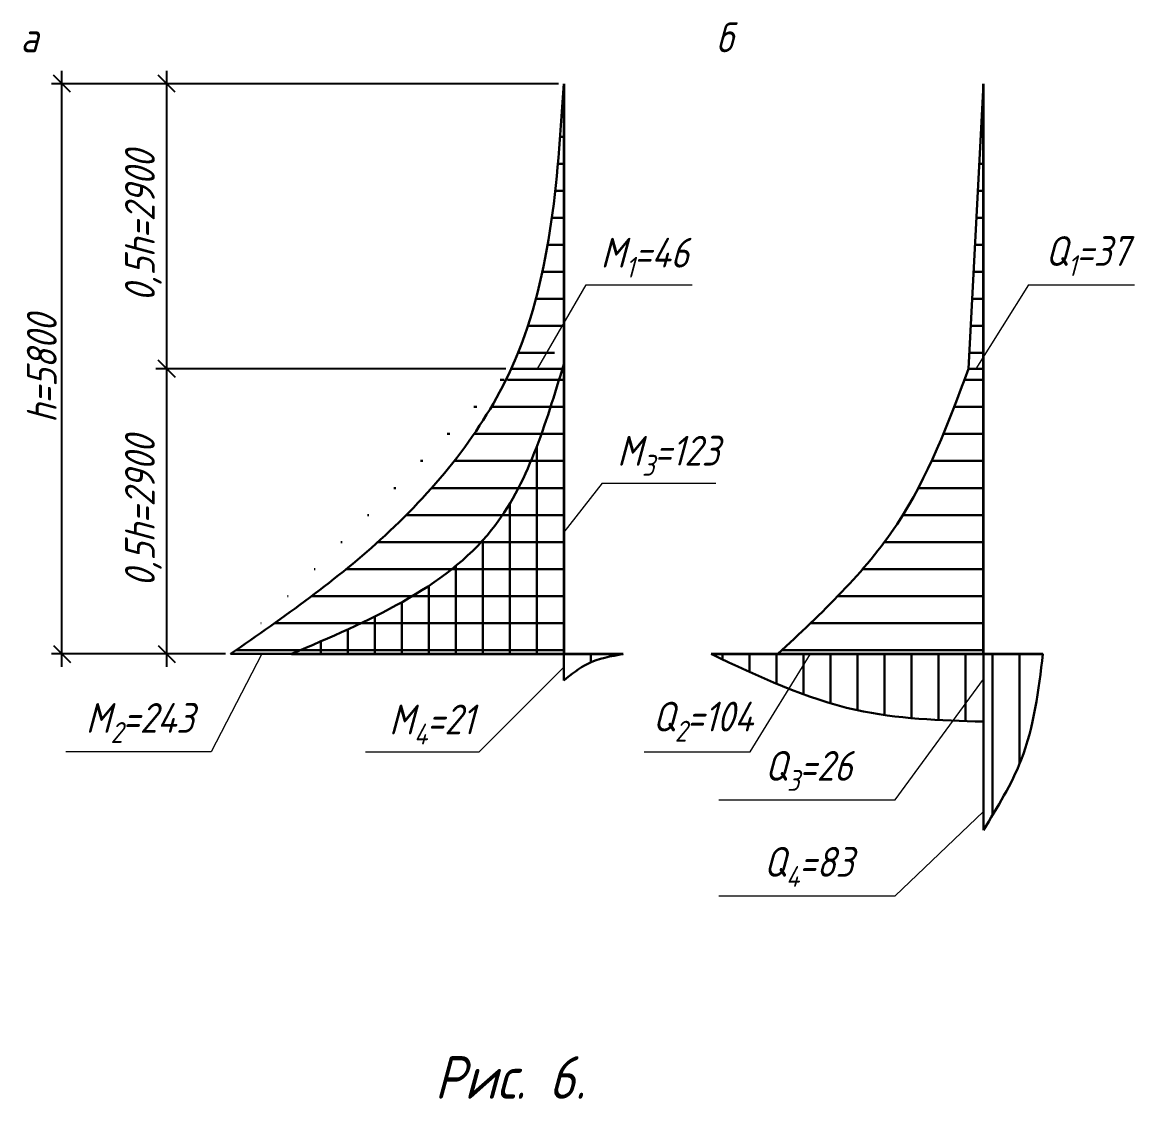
# Model space of a CAD drawing. Header units: millimetres. Extents: x -1004 to 900128, y -352756 to 107728.
# Drawn here: x 484663 to 497738, y -352493 to -339846 of the extents above; entities that cross this region are included whole.
import ezdxf

# ---------------------------------------------------------------- set-up
doc = ezdxf.new("R2010")
doc.units = ezdxf.units.MM
for name, color, linetype, lineweight in [('basic', 95, 'Continuous', 30), ('size', 45, 'Continuous', 20), ('text', 13, 'Continuous', 20), ('thick', 42, 'Continuous', 35), ('thin', 153, 'Continuous', 18)]:
    doc.layers.add(name, color=color, linetype=linetype, lineweight=lineweight)
doc.styles.add('Structures', font='isocpeur.ttf', dxfattribs={"width": 0.85, "oblique": 15})
doc.styles.add('structures 5', font='isocpeur.ttf', dxfattribs={"width": 0.85, "oblique": 15, "height": 5})
doc.dimstyles.new('structures 3.5', dxfattribs={"dimtxt": 3.5, "dimasz": 2, "dimexe": 1.25, "dimexo": 0.625, "dimtad": 1, "dimtxsty": 'Structures', "dimblk": 'OBLIQUE', "dimcen": 2.5, "dimdle": 1.5, "dimadec": 0, "dimazin": 0, "dimtfac": 1, "dimtmove": 0, "dimatfit": 3, "dimfxl": 1, "dimarcsym": 0})
pattern_1 = [(90, (395779.2536448223, -352303.0706716958), (-317.5, 0), [])]

# ---------------------------------------------------------------- blocks, each defined once
blk = doc.blocks.new('_Oblique')
at = {"color": 0, "linetype": 'ByBlock', "lineweight": -2}
blk.add_line((-0.5, -0.5), (0.5, 0.5), dxfattribs=at)
blk = doc.blocks.new('*D1499')
at = {"layer": 'Defpoints', "color": 0, "transparency": 16777216}
for p in [(485130.385015331, -340567.6220064646), (491027.5142032399, -340567.6220064646), (487112.5142032399, -347267.6220064646)]:
    blk.add_point(p, dxfattribs=at)
at = {"layer": 'size', "color": 0, "lineweight": -2, "transparency": 16777216}
for p, q in [((485130.385015331, -347417.6220064646), (485130.385015331, -340417.6220064646)), ((490965.0142032399, -340567.6220064646), (485005.385015331, -340567.6220064646)), ((487050.0142032399, -347267.6220064646), (485005.385015331, -347267.6220064646))]:
    blk.add_line(p, q, dxfattribs=at)
at = {"layer": 'size', "color": 0, "lineweight": -2, "transparency": 16777216, "xscale": 200, "yscale": 200, "zscale": 200}
for p, rotation in [((485130.385015331, -340567.6220064646), 90), ((485130.385015331, -347267.6220064646), 270)]:
    blk.add_blockref('_Oblique', p, dxfattribs=dict(at, rotation=rotation))
at = {"layer": 'size', "color": 0, "transparency": 16777216, "insert": (484892.8850153309, -343917.6220064647), "char_height": 350, "attachment_point": 5, "rotation": 90, "style": 'Structures'}
blk.add_mtext('h=5800', dxfattribs=at)
blk = doc.blocks.new('*D1500')
at = {"layer": 'Defpoints', "color": 0, "transparency": 16777216}
for p in [(491027.5142032399, -340567.6220064646), (486359.2536448247, -343917.6220064646), (490409.5142032399, -343917.6220064646)]:
    blk.add_point(p, dxfattribs=at)
at = {"layer": 'size', "color": 0, "lineweight": -2, "transparency": 16777216}
for p, q in [((486359.2536448247, -340417.6220064646), (486359.2536448247, -344067.6220064646)), ((490965.0142032399, -340567.6220064646), (486234.2536448247, -340567.6220064646)), ((490347.0142032399, -343917.6220064646), (486234.2536448247, -343917.6220064646))]:
    blk.add_line(p, q, dxfattribs=at)
at = {"layer": 'size', "color": 0, "lineweight": -2, "transparency": 16777216, "xscale": 200, "yscale": 200, "zscale": 200}
for p, rotation in [((486359.2536448247, -340567.6220064646), 90), ((486359.2536448247, -343917.6220064646), 270)]:
    blk.add_blockref('_Oblique', p, dxfattribs=dict(at, rotation=rotation))
at = {"layer": 'size', "color": 0, "transparency": 16777216, "insert": (486086.7536448245, -342242.6220064647), "char_height": 350, "attachment_point": 5, "rotation": 90, "style": 'Structures'}
blk.add_mtext('0,5h=2900', dxfattribs=at)
blk = doc.blocks.new('*D1501')
at = {"layer": 'Defpoints', "color": 0, "transparency": 16777216}
for p in [(486949.2536448226, -343917.6220064646), (486359.2536448247, -347267.6220064646), (487112.5142032399, -347267.6220064646)]:
    blk.add_point(p, dxfattribs=at)
at = {"layer": 'size', "color": 0, "lineweight": -2, "transparency": 16777216}
for p, q in [((486359.2536448247, -343767.6220064646), (486359.2536448247, -347417.6220064646)), ((486886.7536448226, -343917.6220064646), (486234.2536448247, -343917.6220064646)), ((487050.0142032399, -347267.6220064646), (486234.2536448247, -347267.6220064646))]:
    blk.add_line(p, q, dxfattribs=at)
at = {"layer": 'size', "color": 0, "lineweight": -2, "transparency": 16777216, "xscale": 200, "yscale": 200, "zscale": 200}
for p, rotation in [((486359.2536448247, -343917.6220064646), 90), ((486359.2536448247, -347267.6220064646), 270)]:
    blk.add_blockref('_Oblique', p, dxfattribs=dict(at, rotation=rotation))
at = {"layer": 'size', "color": 0, "transparency": 16777216, "insert": (486086.7536448245, -345592.6220064647), "char_height": 350, "attachment_point": 5, "rotation": 90, "style": 'Structures'}
blk.add_mtext('0,5h=2900', dxfattribs=at)

msp = doc.modelspace()

# ---------------------------------------------------------------- hatches: boundary and pattern name
at = {"layer": 'basic'}
h = msp.add_hatch(dxfattribs=at)
h.set_pattern_fill('ANSI31', color=256, scale=100, angle=315)
h.set_pattern_definition([(0, (395779.2536448223, -352303.0706716958), (8.526512829121202e-14, 317.5), [])])
edge = h.paths.add_edge_path()
edge.add_line((491027.5142032396, -343917.6220064645), (490409.5142032396, -343917.6220064645))
edge.add_spline(control_points=[(490409.5142032396, -343917.6220064645), (490073.3077547204, -344653.7105218314), (489032.1758451324, -345930.7884657166), (487736.9591227357, -346832.7646886359), (487112.5142032396, -347267.6220064645)], knot_values=[0, 0, 0, 9.094947017729282e-13, 2456.252634354829, 4742.864074920832, 4742.864074920832, 4742.864074920832, 4742.864074920832], degree=3, periodic=0)
edge.add_line((487112.5142032396, -347267.6220064645), (491027.5142032396, -347267.6220064645))
edge.add_line((491027.5142032396, -347267.6220064645), (491027.5142032396, -343917.6220064645))
edge = h.paths.add_edge_path()
edge.add_spline(control_points=[(491027.5142032396, -340567.6220064645), (490951.6531360568, -341732.1889327166), (490875.7920688739, -342896.7558589687), (490409.5142032396, -343917.6220064645)], knot_values=[0, 0, 0, 0, 3406.526676836684, 3406.526676836684, 3406.526676836684, 3406.526676836684], degree=3, periodic=0)
edge.add_line((490409.5142032396, -343917.6220064645), (490718.5142032396, -343917.6220064645))
edge.add_line((490718.5142032396, -343917.6220064645), (491027.5142032396, -343628.8538322729))
edge.add_line((491027.5142032396, -343628.8538322729), (491027.5142032396, -340567.6220064645))
h = msp.add_hatch(dxfattribs=at)
h.set_pattern_fill('ANSI31', color=256, scale=100, angle=315)
h.set_pattern_definition([(0, (394149.2536448223, -352303.0706716958), (8.526512829121202e-14, 317.5), [])])
edge = h.paths.add_edge_path()
edge.add_line((495959.2536448222, -343917.6220064645), (495784.2536448222, -343917.6220064645))
edge.add_spline(control_points=[(495784.2536448222, -343917.6220064645), (495546.8752266222, -344554.4608942599), (495064.9831088054, -345847.2812048619), (494056.1426997149, -346789.5245356275), (493544.2536448222, -347267.6220064645)], knot_values=[0, 0, 0, 0, 2009.443412837147, 4079.288038007142, 4079.288038007142, 4079.288038007142, 4079.288038007142], degree=3, periodic=0)
edge.add_line((493544.2536448222, -347267.6220064645), (495959.2536448222, -347267.6220064645))
edge.add_line((495959.2536448222, -347267.6220064645), (495959.2536448222, -343917.6220064645))
h.paths.add_polyline_path([(495959.2536448222, -340567.6220064645), (495784.2536448222, -343917.6220064645), (495959.2536448222, -343917.6220064645)])
h = msp.add_hatch(dxfattribs=at)
h.set_pattern_fill('ANSI31', color=256, scale=100, angle=45)
h.set_pattern_definition(pattern_1)
edge = h.paths.add_edge_path()
edge.add_line((491027.5142032396, -343917.6220064645), (491011.2594224128, -343917.6220064645))
edge.add_spline(control_points=[(491011.2594224128, -343917.6220064645), (490803.1982106044, -344608.4574514291), (490305.2709692467, -346212.7115903063), (488729.1675681538, -346883.7410947216), (487827.5142032396, -347267.6220064645)], knot_values=[53.91940055703866, 53.91940055703866, 53.91940055703866, 53.91940055703866, 2123.558099905938, 4890.400115360955, 4890.400115360955, 4890.400115360955, 4890.400115360955], degree=3, periodic=0)
edge.add_line((487827.5142032396, -347267.6220064645), (491027.5142032396, -347267.6220064645))
edge.add_line((491027.5142032396, -347267.6220064645), (491027.5142032396, -343917.6220064645))
h = msp.add_hatch(dxfattribs=at)
h.set_pattern_fill('ANSI31', color=256, scale=100, angle=45)
h.set_pattern_definition(pattern_1)
edge = h.paths.add_edge_path()
edge.add_spline(control_points=[(491027.5142032396, -347579.6220064645), (491117.7890418115, -347506.3611010491), (491322.0886113321, -347340.5654964729), (491582.2895252341, -347293.7505860621), (491727.5142032396, -347267.6220064645)], knot_values=[0, 0, 0, 0, 343.5251666801979, 777.4264100885371, 777.4264100885371, 777.4264100885371, 777.4264100885371], degree=3, periodic=0)
edge.add_line((491727.5142032396, -347267.6220064645), (491027.5142032396, -347267.6220064645))
edge.add_line((491027.5142032396, -347267.6220064645), (491027.5142032396, -347579.6220064645))
h = msp.add_hatch(dxfattribs=at)
h.set_pattern_fill('ANSI31', color=256, scale=100, angle=45)
h.set_pattern_definition([(90, (394149.2536448223, -352303.0706716958), (-317.5, 0), [])])
edge = h.paths.add_edge_path()
edge.add_spline(control_points=[(492759.2536448222, -347267.6220064645), (493315.4327909093, -347531.397319818), (494331.2815164443, -348013.17700858), (495452.0899850578, -348047.0293774983), (495959.2536448223, -348062.3475088233)], knot_values=[0, 0, 0, 0, 1822.559342050491, 3328.863726479897, 3328.863726479897, 3328.863726479897, 3328.863726479897], degree=3, periodic=0)
edge.add_line((495959.2536448222, -348062.3475088233), (495959.2536448222, -347267.6220064645))
edge.add_line((495959.2536448222, -347267.6220064645), (493544.2536448222, -347267.6220064645))
edge.add_line((493544.2536448222, -347267.6220064645), (492759.2536448222, -347267.6220064645))
edge = h.paths.add_edge_path()
edge.add_spline(control_points=[(495959.2536448222, -349336.6196424615), (496125.2025233296, -349068.6558598886), (496516.7111141005, -348436.4724800653), (496607.1494416784, -347694.8771015778), (496659.2536448222, -347267.6220064645)], knot_values=[0, 0, 0, 0, 935.4950492466476, 2207.031175490228, 2207.031175490228, 2207.031175490228, 2207.031175490228], degree=3, periodic=0)
edge.add_line((496659.2536448222, -347267.6220064645), (495959.2536448222, -347267.6220064645))
edge.add_line((495959.2536448222, -347267.6220064645), (495959.2536448222, -349336.6196424615))

# ---------------------------------------------------------------- linework, layer by layer
for p, q in [((495784.2536448222, -343917.6220064645), (495959.2536448222, -340567.6220064645)), ((491027.5142032396, -347267.6220064645), (491027.5142032396, -343863.6220064645)), ((491027.5142032396, -343917.6220064645), (490409.5142032396, -343917.6220064645)), ((495959.2536448222, -343917.6220064645), (495784.2536448222, -343917.6220064645)), ((491027.5142032396, -347267.6220064645), (487112.5142032396, -347267.6220064645)), ((491027.5142032396, -347267.6220064645), (491027.5142032396, -347579.6220064645)), ((495959.2536448222, -347267.6220064645), (493544.2536448222, -347267.6220064645)), ((495959.2536448222, -347267.6220064645), (495959.2536448222, -349336.6196424615))]:
    msp.add_line(p, q, dxfattribs=at)
for points in [[(487112.5142032396, -347267.6220064645), (488926.7905049682, -345875.862910531), (490409.5142032396, -343917.6220064645), (491027.5142032396, -340567.6220064645)], [(491027.5142032396, -343863.6220064645), (490179.6166558181, -345810.5603087106), (487827.5142032396, -347267.6220064645)], [(495784.2536448222, -343917.6220064645), (494944.2536448222, -345743.0706716958), (493544.2536448222, -347267.6220064645)], [(491027.5142032396, -347579.6220064645), (491309.2536448222, -347383.0706716958), (491727.5142032396, -347267.6220064645)], [(495959.2536448223, -348062.3475088233), (494459.2536448222, -347924.6779822349), (492759.2536448222, -347267.6220064645)], [(495959.2536448222, -349336.6196424615), (496403.0081714646, -348513.0706716958), (496659.2536448222, -347267.6220064645)]]:
    msp.add_spline(points, degree=3, dxfattribs=at)
at = {"layer": 'thick'}
for p, q in [((491027.5142032396, -340567.6220064645), (491027.5142032396, -347267.6220064645)), ((495959.2536448222, -347267.6220064645), (495959.2536448222, -340567.6220064645)), ((487827.5142032396, -347267.6220064645), (491727.5142032396, -347267.6220064645)), ((492759.2536448222, -347267.6220064645), (496659.2536448222, -347267.6220064645))]:
    msp.add_line(p, q, dxfattribs=at)
at = {"layer": 'thin'}
for p, q in [((490718.5142032396, -343917.6220064645), (491289.2536448222, -342932.2276463504)), ((491289.2536448222, -342932.2276463504), (492535.9958394634, -342932.2276463504)), ((496490.1815824496, -342932.2276463504), (495871.7536448222, -343917.6220064645)), ((496490.1815824496, -342932.2276463504), (497736.9237770908, -342932.2276463504)), ((491479.2536448222, -345259.2181990609), (491027.5142032396, -345835.5692349713)), ((491479.2536448222, -345259.2181990609), (492813.1319746754, -345259.2181990609)), ((487479.3938614715, -347267.6220064645), (486884.160661251, -348416.4753169278)), ((493219.2536448222, -348416.4753169278), (493929.2536448222, -347267.6220064645)), ((490033.1319746754, -348416.4753169278), (491027.5142032396, -347423.6220064645)), ((494924.3670951678, -348981.8839501841), (495959.2536448222, -347561.8839501841)), ((486884.160661251, -348416.4753169278), (485175.2093514172, -348416.4753169278)), ((488699.2536448222, -348416.4753169278), (490033.1319746754, -348416.4753169278)), ((491972.5114501811, -348416.4753169278), (493219.2536448222, -348416.4753169278)), ((492849.2536448222, -348981.8839501841), (494924.3670951678, -348981.8839501841)), ((494924.3670951678, -350109.5980055548), (495959.2536448222, -349118.0482957874)), ((492849.2536448222, -350109.5980055548), (494924.3670951678, -350109.5980055548))]:
    msp.add_line(p, q, dxfattribs=at)

# ---------------------------------------------------------------- texts
at = {"layer": 'text', "attachment_point": 5, "style": 'structures 5'}
for s, insert, char_height, width in [('\\A1;б', (492915.7674903693, -340023.2600656352), 350, 361.7927245815808), ('\\A1;а', (484745.7674903693, -340023.2600656352), 350, 361.7927245815808), ('\\A1;M{\\H0.7x;\\S^ 1;}=46', (491979.1176671977, -342612.4494930536), 350, 1401.583920005622), ('\\A1;Q{\\H0.7x;\\S^ 1;}=37', (497180.0456048251, -342593.0706716958), 350, 1401.583920005622), ('\\A1;M{\\H0.7x;\\S^ 3;}=123', (492256.2538024097, -344939.4400457641), 350, 1401.583920005622), ('\\A1;M{\\H0.7x;\\S^ 2;}=243', (486045.9145280402, -348078.6848903667), 350, 1514.967067832156), ('\\A1;M{\\H0.7x;\\S^ 4;}=21', (489476.2538024097, -348096.697163631), 350, 1401.583920005622), ('\\A1;Q{\\H0.7x;\\S^ 2;}=104', (492662.3754725565, -348063.0706716958), 350, 1401.583920005622), ('\\A1;\\pxt3;Q{\\H0.7x;\\S^ 3;}=26', (493904.3670951678, -348641.8839501841), 350, 1401.583920005622), ('\\A1;\\pxt3;Q{\\H0.7x;\\S^ 4;}=83', (493904.3670951678, -349769.5980055548), 350, 1401.583920005622), ('Рис. 6.', (490395.7674903693, -352243.2600656352), 500, 2515.897511271251)]:
    msp.add_mtext(s, dxfattribs=dict(at, insert=insert, char_height=char_height, width=width))

# ---------------------------------------------------------------- dimensions: what is measured, and where the dimension line sits
at = {"layer": 'size'}
for base, p1, p2, text, picture, middle in [((485130.385015331, -340567.6220064646), (487112.5142032396, -347267.6220064645), (491027.5142032396, -340567.6220064645), 'h=5800', '*D1499', (484892.8850153309, -343917.6220064647)), ((486359.2536448247, -343917.6220064646), (491027.5142032396, -340567.6220064645), (490409.5142032396, -343917.6220064645), '0,5h=2900', '*D1500', (486086.7536448245, -342242.6220064647)), ((486359.2536448247, -347267.6220064646), (486949.2536448223, -343917.6220064645), (487112.5142032396, -347267.6220064645), '0,5h=2900', '*D1501', (486086.7536448245, -345592.6220064647))]:
    dim = msp.add_linear_dim(base=base, p1=p1, p2=p2, angle=90, text=text, dimstyle='structures 3.5', dxfattribs=at)
    dim.commit()
    dim.dimension.update_dxf_attribs({"geometry": picture, "text_midpoint": middle})

doc.saveas('drawing.dxf')
